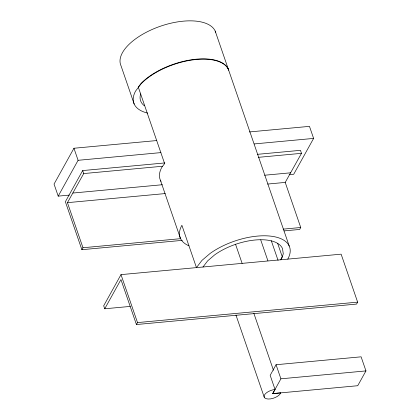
<?xml version="1.0" encoding="UTF-8"?>
<svg xmlns="http://www.w3.org/2000/svg" width="420" height="420" viewBox="0 0 420 420"><rect width="100%" height="100%" fill="white"/><g stroke="black" fill="none" stroke-linecap="round" stroke-linejoin="round"><path stroke-width="0.63" d="M281.253 259.733L283.28 253.811L282.497 248.54A43.05 20.144 -19 0 0 214.715 254.84L207.674 260.836L202.986 267.01M280.597 392.952L280.413 393.482A8.752 4.095 -19 0 1 270.522 398.89A8.752 4.095 -19 0 1 264.164 395.771A8.752 4.095 -19 0 1 272.947 389.823L275.037 389.477L270.165 375.328L276.056 364.728L361.106 356.822L365.957 370.913L357.73 385.718L272.68 393.624L280.576 392.889M156.76 140.553L73.946 148.25L54.044 184.081L58.196 196.13L69.284 195.101M58.196 196.13L78.094 160.303L73.946 148.25M164.834 162.939L82.677 170.572L65.373 201.731L81.884 249.695L182.301 240.361M81.884 249.695L82.966 247.748L67.442 202.661L83.706 173.57L82.677 170.572M104.727 308.784L120.95 279.573L136.432 324.539L356.559 304.08L357.641 302.132L341.129 254.168L120.997 274.627L103.693 305.786L104.727 308.784L130.2 306.416M136.432 324.539L137.513 322.592L120.997 274.627M284.02 230.906L299.665 229.451L300.746 227.504L285.222 182.416L301.487 153.332L300.457 150.334L257.423 154.334M249.412 131.943L309.467 126.362L313.614 138.411L293.717 174.242L289.149 174.662M280.586 259.796L282.266 256.772L277.62 243.275M272.68 393.624L280.906 378.814L276.056 364.728M272.701 393.682L275.037 389.477M78.094 160.303L160.907 152.607M254.21 143.934L313.614 138.411M83.706 173.57L162.603 166.241M258.452 157.332L301.487 153.332M72.891 193.042L162.346 184.732M264.637 175.224L290.671 172.804M67.442 202.661L165.249 193.567M267.619 184.054L285.222 182.416M82.966 247.748L180.773 238.655M283.143 229.142L300.746 227.504M137.513 322.592L357.641 302.132M280.906 378.814L365.957 370.913M215.219 31.127L228.307 69.137M289.228 246.067L228.412 69.436A50.227 23.504 -19 0 0 190.349 60.27A50.227 23.504 -19 0 0 141.12 83.785L135.644 90.988A50.227 23.504 -19 0 0 147.667 113.101M271.299 240.734L278.061 260.368M260.72 239.909L267.902 260.767M235.505 244.162L242.12 263.372M253.864 313.357L273.452 370.251M235.946 315.037L264.248 397.236M134.19 104.05L120.997 65.735A50.227 23.504 -19 0 1 159.621 26.502A50.227 23.504 -19 0 1 215.66 32.267M160.429 180.254L180.432 238.35M160.997 181.346A50.227 23.504 -19 0 1 161.884 167.191L164.619 163.59L138.28 87.087L141.015 83.486A50.227 23.504 -19 0 1 191.473 59.777A50.227 23.504 -19 0 1 228.748 70.277M287.774 259.13A50.227 23.504 -19 0 0 268.559 235.94A50.227 23.504 -19 0 0 210.147 253.418L201.936 260.416L196.46 267.613L181.886 225.288A50.227 23.504 -19 0 0 188.958 245.81M144.38 105.782A43.05 20.144 -19 0 1 140.642 93.907"/></g></svg>
